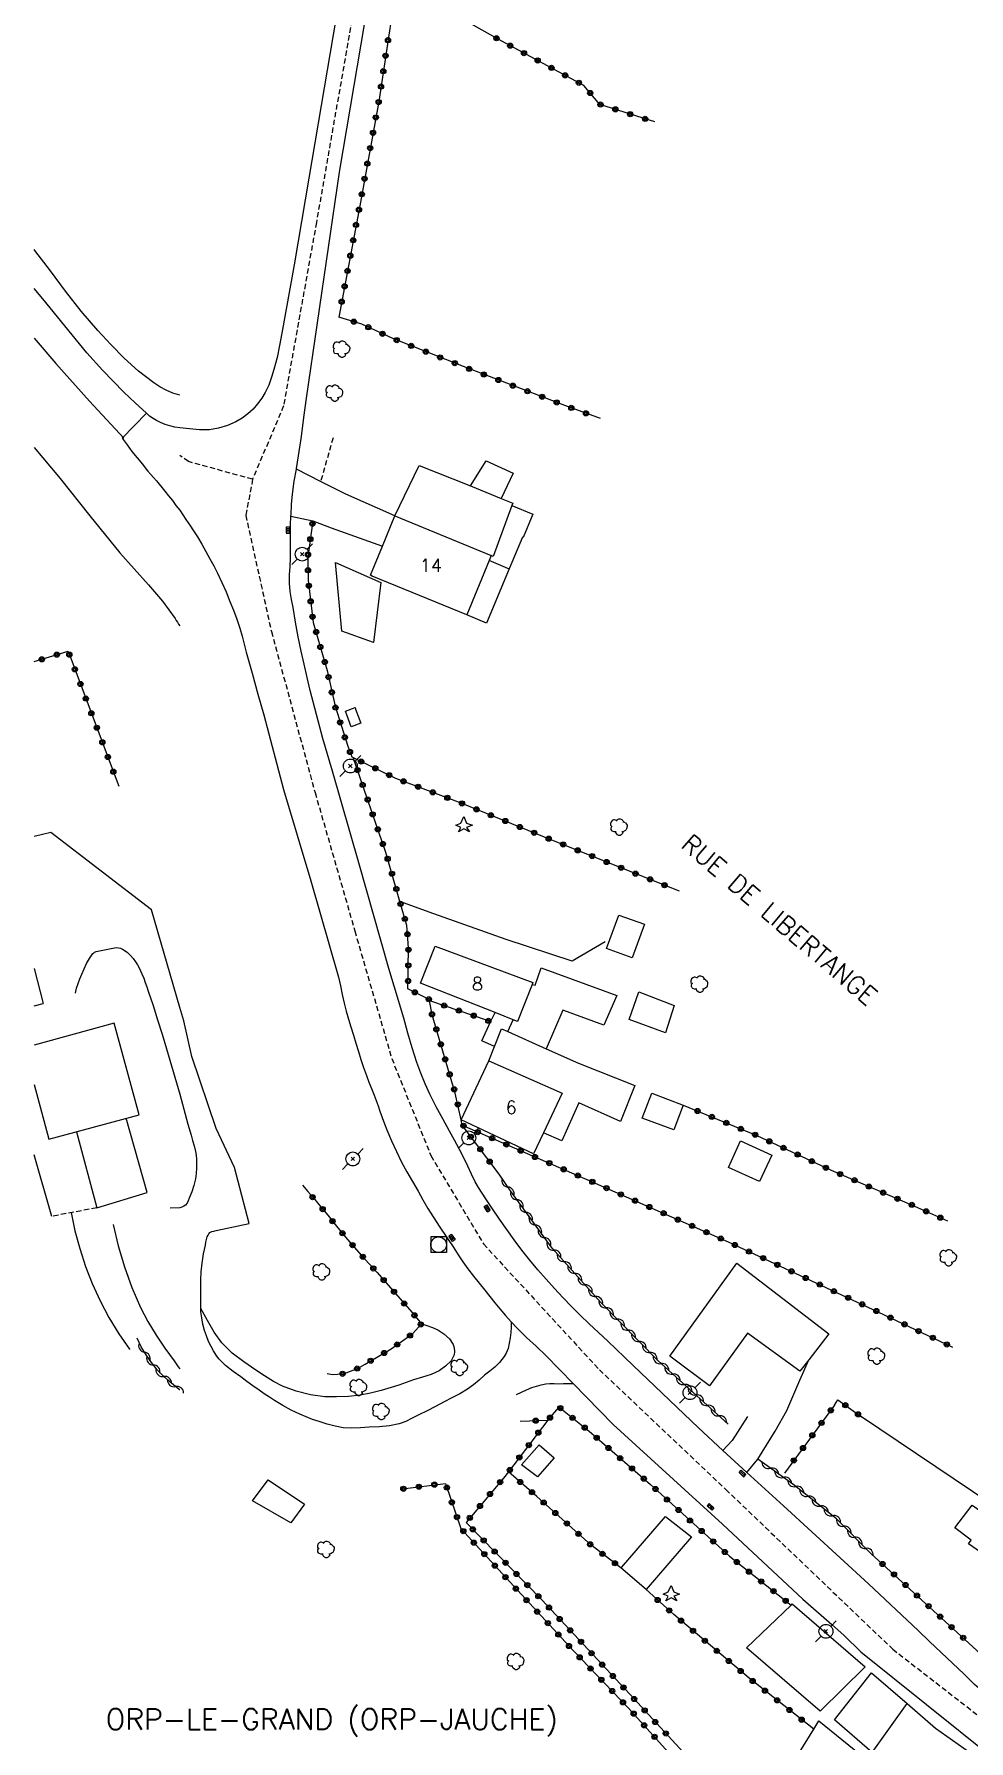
# Model space of a CAD drawing. Header units: millimetres. Extents: x 194000 to 195000, y 155999 to 157001.
# Drawn here: x 194000 to 194089.9, y 156244.3 to 156408.3 of the extents above; entities that cross this region are included whole.
import ezdxf
from ezdxf.enums import TextEntityAlignment as Align

# ---------------------------------------------------------------- set-up
doc = ezdxf.new("R2010")
doc.units = ezdxf.units.MM
doc.linetypes.add('DASHED', pattern=[0.75, 0.5, -0.25])
doc.layers.get('0').update_dxf_attribs({"linetype": 'CONTINUOUS'})
for name, color, linetype in [('W0001', 6, 'DASHED'), ('W0008', 7, 'CONTINUOUS'), ('W0014', 7, 'CONTINUOUS'), ('W0017', 7, 'CONTINUOUS'), ('W0071', 7, 'CONTINUOUS'), ('W0101', 7, 'CONTINUOUS'), ('W0104', 1, 'CONTINUOUS'), ('W0112', 1, 'DASHED'), ('W0211', 2, 'CONTINUOUS'), ('W0300', 7, 'CONTINUOUS'), ('W0303', 7, 'CONTINUOUS'), ('W0310', 3, 'CONTINUOUS'), ('W0322', 7, 'CONTINUOUS'), ('W0323', 7, 'CONTINUOUS'), ('W0333', 7, 'CONTINUOUS'), ('W0401', 7, 'CONTINUOUS'), ('W0420', 7, 'CONTINUOUS'), ('W0473', 7, 'CONTINUOUS'), ('W0980', 7, 'CONTINUOUS'), ('W0989', 7, 'CONTINUOUS'), ('W0991', 7, 'CONTINUOUS')]:
    doc.layers.add(name, color=color, linetype=linetype)
doc.styles.get("Standard").update_dxf_attribs({"font": 'romans.shx', "width": 0.85})

# ---------------------------------------------------------------- blocks, each defined once
blk = doc.blocks.new('T300')
for p, q in [((-0.8, 0.51), (-0.86, 0.34)), ((-0.86, 0.34), (-0.86, 0.17)), ((-0.86, 0.17), (-0.74, 0.06)), ((-0.69, 0.63), (-0.8, 0.51)), ((-0.8, -0.06), (-0.74, 0.06)), ((-0.74, 0.06), (-0.69, 0.11)), ((-0.57, 0.69), (-0.69, 0.63)), ((-0.46, 0.69), (-0.57, 0.69)), ((-0.29, 0.63), (-0.46, 0.69)), ((-0.29, 0.63), (-0.17, 0.74)), ((-0.23, 0.57), (-0.29, 0.63)), ((-0.17, 0.74), (-0.06, 0.8)), ((-0.06, 0.8), (0.06, 0.8)), ((0.06, 0.8), (0.23, 0.74)), ((0.23, 0.74), (0.34, 0.63)), ((0.34, 0.63), (0.4, 0.51)), ((0.46, 0.46), (0.34, 0.46)), ((0.4, 0.51), (0.4, 0.46)), ((0.57, 0.4), (0.46, 0.46)), ((0.57, 0.4), (0.69, 0.29)), ((0.69, 0.29), (0.74, 0.17)), ((0.74, 0.06), (0.69, -0.17)), ((0.74, 0.17), (0.74, 0.06)), ((-0.8, -0.17), (-0.8, -0.06)), ((-0.8, -0.23), (-0.8, -0.17)), ((-0.74, -0.34), (-0.8, -0.23)), ((-0.69, -0.4), (-0.74, -0.34)), ((-0.51, -0.46), (-0.69, -0.4)), ((-0.4, -0.46), (-0.51, -0.46)), ((-0.4, -0.46), (-0.34, -0.46)), ((-0.34, -0.46), (-0.34, -0.4)), ((-0.34, -0.51), (-0.34, -0.46)), ((-0.29, -0.63), (-0.34, -0.51)), ((-0.17, -0.74), (-0.29, -0.63)), ((-0.06, -0.8), (-0.17, -0.74)), ((0.06, -0.8), (-0.06, -0.8)), ((0.17, -0.74), (0.06, -0.8)), ((0.23, -0.69), (0.17, -0.74)), ((0.29, -0.46), (0.23, -0.46)), ((0.29, -0.63), (0.23, -0.69)), ((0.46, -0.4), (0.29, -0.46)), ((0.34, -0.51), (0.29, -0.63)), ((0.34, -0.51), (0.34, -0.46)), ((0.57, -0.34), (0.46, -0.4)), ((0.63, -0.29), (0.57, -0.34)), ((0.69, -0.17), (0.63, -0.29))]:
    blk.add_line(p, q)
blk = doc.blocks.new('T303')
for p, q in [((-0.77, 0), (-0.28, 0.21)), ((-0.28, -0.21), (-0.77, 0)), ((-0.28, 0.21), (0, 0.83)), ((0, 0.83), (0.28, 0.21)), ((0.28, 0.21), (0.83, 0)), ((0.83, 0), (0.28, -0.21)), ((-0.49, -0.63), (-0.28, -0.21)), ((0, -0.35), (-0.49, -0.63)), ((0.56, -0.63), (0, -0.35)), ((0.28, -0.21), (0.56, -0.63))]:
    blk.add_line(p, q)
blk = doc.blocks.new('T473')
for p, q in [((-0.166667, 0.166667), (0.166667, -0.166667)), ((-0.166667, -0.166667), (0.166667, 0.166667)), ((0.500001, 0.500001), (1.000002, 1.000002)), ((-1.000002, -1.000002), (-0.500001, -0.500001))]:
    blk.add_line(p, q)
blk.add_ellipse((0, 0), major_axis=(0.471405, 0.471405), ratio=1, start_param=5.4977871438, end_param=11.780972451)
blk = doc.blocks.new('T420')
for p, q in [((0.75, 0.75), (-0.75, 0.75)), ((-0.75, 0.75), (-0.75, -0.75)), ((0.75, 0.75), (0.75, -0.75)), ((0.75, -0.75), (-0.75, -0.75))]:
    blk.add_line(p, q)
blk.add_ellipse((0, 0), major_axis=(-0.53, 0.53), ratio=1, start_param=3.926991, end_param=10.210176)
blk = doc.blocks.new('T401')
for p, q in [((-0.3, 0.3), (0, 0.3)), ((-0.3, -0.25), (-0.3, 0.3)), ((-0.3, 0.15), (0, 0.15)), ((-0.3, 0), (0, 0)), ((0, 0.3), (0, -0.25)), ((-0.3, -0.15), (0, -0.15)), ((-0.3, -0.25), (-0.3, -0.3)), ((-0.3, -0.3), (0, -0.3)), ((0, -0.3), (0, -0.25))]:
    blk.add_line(p, q)
blk = doc.blocks.new('t323o')
at = {"color": 0, "linetype": 'Continuous'}
for radius in [0.25, 0.15]:
    blk.add_circle((0, 0), radius, dxfattribs=at)
blk = doc.blocks.new('t310o')
at = {"color": 0, "linetype": 'Continuous'}
for centre, start, end in [((-0.5, 0.38), 216.8699, 323.1304), ((0.5, -0.37), 36.8699, 143.1303)]:
    blk.add_arc(centre, 0.625, start, end, dxfattribs=at)
blk = doc.blocks.new('t322o')
at = {"color": 0, "linetype": 'Continuous'}
for radius in [0.25, 0.15]:
    blk.add_circle((0, 0), radius, dxfattribs=at)

msp = doc.modelspace()

# ---------------------------------------------------------------- linework, layer by layer
at = {"layer": 'W0001'}
for points in [[(194076.38, 156671), (194072.84, 156660.42), (194068.6, 156642.07), (194065.77, 156621.43), (194064.21, 156602.95), (194062.27, 156586.6), (194060.4, 156575.27), (194058.37, 156563.58), (194052.74, 156532.18), (194049.79, 156518.42), (194046.64, 156502.79), (194043.96, 156487.92), (194040.98, 156470.9), (194038.62, 156453.93), (194034.51, 156433.46), (194031.44, 156414.83), (194027.14, 156390.2), (194023.97, 156372.57), (194021.01, 156365.52)], [(194021.01, 156365.52), (194014.85, 156367.22), (194014, 156367.82)], [(194021.01, 156365.52), (194020.35, 156362.06), (194022.81, 156350.9), (194027.01, 156335.43), (194030.83, 156322.14), (194034.38, 156309.88), (194038.14, 156300.55), (194043.2, 156292.06), (194054.34, 156279.97), (194066.5, 156268.47), (194082.54, 156253.13), (194096.92, 156241.99), (194103.39, 156237.75)]]:
    msp.add_lwpolyline(points, dxfattribs=at)
at = {"layer": 'W0008'}
for points in [[(194042.35, 156487.65), (194041.29, 156481.55), (194039.47, 156470.37), (194037.2, 156454.83), (194037.01, 156453.47), (194036.75, 156452.19), (194033.3, 156434.98), (194029.94, 156415.23), (194026.41, 156394.45), (194025, 156386.14)], [(194026.18, 156373.32), (194029.35, 156395.03), (194032.5, 156413.59), (194035.94, 156434.24), (194040.27, 156455.54), (194043.05, 156474.31), (194045.55, 156487.43)], [(194025, 156386.14), (194023.8, 156379.55), (194023.58, 156378.39), (194023.36, 156377.23), (194023.06, 156376.08), (194022.83, 156375.33), (194022.56, 156374.58), (194022.22, 156373.87), (194021.88, 156373.31), (194021.49, 156372.77), (194021.06, 156372.27), (194020.55, 156371.81), (194019.99, 156371.4), (194019.39, 156371.05), (194018.58, 156370.7), (194017.72, 156370.44), (194016.85, 156370.29), (194015.91, 156370.27), (194014.95, 156370.36), (194014, 156370.46)], [(194026.54, 156345.23), (194026.24, 156346.49), (194025.95, 156347.75), (194025.66, 156349.02), (194025.39, 156350.4), (194025.13, 156351.8), (194024.89, 156353.19), (194024.75, 156353.97), (194024.62, 156354.75), (194024.54, 156355.53), (194024.55, 156356.34), (194024.61, 156357.15), (194024.65, 156357.96), (194024.66, 156359.02), (194024.65, 156360.08), (194024.66, 156361.14), (194024.69, 156361.98), (194024.7, 156362.13), (194024.75, 156363.11), (194024.83, 156364.09), (194025, 156365.33), (194025.21, 156366.51), (194025.22, 156366.56), (194025.43, 156367.79), (194025.69, 156369.63), (194025.93, 156371.47), (194026.18, 156373.32)], [(194010.79, 156371.86), (194008.45, 156369.47)], [(194014, 156370.46), (194013.52, 156370.54), (194013.05, 156370.66), (194012.59, 156370.8), (194012.14, 156370.98), (194011.77, 156371.16), (194011.43, 156371.36), (194011.1, 156371.6), (194010.79, 156371.86)], [(194008.45, 156369.47), (194008.93, 156368.83), (194009.41, 156368.2), (194009.91, 156367.58), (194010.41, 156366.96), (194010.67, 156366.63), (194010.94, 156366.31), (194011.22, 156365.99), (194011.49, 156365.68), (194011.76, 156365.36), (194012.03, 156365.04), (194012.3, 156364.71), (194012.56, 156364.39), (194012.92, 156363.93), (194013.29, 156363.47), (194013.64, 156363.01), (194014, 156362.55)], [(194014, 156362.55), (194014.6, 156361.67), (194014.82, 156361.34), (194015.05, 156361.01), (194015.27, 156360.68), (194015.7, 156359.99), (194016.11, 156359.29), (194016.52, 156358.58), (194016.9, 156357.89), (194017.28, 156357.2), (194017.64, 156356.5), (194018.06, 156355.61), (194018.45, 156354.7), (194018.83, 156353.78), (194019.17, 156352.94), (194019.49, 156352.09), (194019.78, 156351.23), (194020, 156350.46), (194020.19, 156349.68), (194020.39, 156348.91), (194020.95, 156346.89), (194021.52, 156344.89), (194022.09, 156342.88), (194023.99, 156335.72), (194026.61, 156326.95), (194029.27, 156317.7), (194029.44, 156316.86), (194029.61, 156316.02), (194029.8, 156315.19), (194030, 156314.43), (194030.23, 156313.67), (194030.45, 156312.91), (194030.69, 156312.12), (194030.93, 156311.34), (194031.18, 156310.56), (194031.42, 156309.79), (194031.67, 156309.02), (194031.94, 156308.26), (194032.18, 156307.62), (194032.43, 156306.99), (194032.68, 156306.36), (194032.87, 156305.84), (194033.06, 156305.33), (194033.24, 156304.81), (194033.47, 156304.21), (194033.69, 156303.61), (194033.92, 156303.02), (194034.36, 156301.98), (194034.83, 156300.95), (194035.33, 156299.93), (194035.83, 156298.99), (194036.37, 156298.06), (194036.91, 156297.13), (194037.38, 156296.3), (194037.86, 156295.48), (194038.35, 156294.66), (194039, 156293.67), (194039.67, 156292.69), (194040.34, 156291.7), (194040.78, 156291.02), (194041.23, 156290.33), (194041.69, 156289.66), (194042.23, 156288.97), (194042.79, 156288.3), (194043.34, 156287.63), (194043.81, 156287.02), (194044.28, 156286.42), (194044.76, 156285.82), (194045.31, 156285.19), (194045.87, 156284.58), (194046.45, 156283.98), (194047.35, 156283.09), (194048.28, 156282.23), (194049.21, 156281.36)], [(194028.67, 156337.49), (194027.77, 156340.63), (194026.54, 156345.23)], [(194057.58, 156280.39), (194056.77, 156281.17), (194055.95, 156281.95), (194055.14, 156282.72), (194054.25, 156283.55), (194053.36, 156284.38), (194052.48, 156285.22), (194051.65, 156286.06), (194050.83, 156286.91), (194050.02, 156287.78), (194049.22, 156288.67), (194048.42, 156289.58), (194047.66, 156290.5), (194046.89, 156291.47), (194046.15, 156292.46), (194045.43, 156293.46), (194044.75, 156294.43), (194044.08, 156295.42), (194043.43, 156296.41), (194043.08, 156296.94), (194042.73, 156297.47), (194042.41, 156298.02), (194042.04, 156298.76), (194041.7, 156299.52), (194041.35, 156300.27), (194040.89, 156301.15), (194040.63, 156301.63)], [(194049.21, 156281.36), (194051.83, 156278.67), (194055.66, 156274.73), (194066.17, 156265.13), (194073.91, 156257.93), (194076.69, 156255.5)], [(194068.52, 156270.09), (194066.22, 156272.22), (194063.88, 156274.39), (194057.58, 156280.39)], [(194079.49, 156252.89), (194098.43, 156237.69)]]:
    msp.add_lwpolyline(points, dxfattribs=at)
at = {"layer": 'W0014'}
for points in [[(194040.63, 156301.63), (194040.42, 156302.03), (194039.94, 156302.9), (194039.3, 156304.08), (194038.65, 156305.25), (194038.05, 156306.45), (194037.6, 156307.45), (194037.18, 156308.46), (194036.79, 156309.48), (194036.33, 156310.89), (194035.94, 156312.32), (194035.54, 156313.76), (194034.11, 156318.51), (194031.21, 156328.68), (194028.67, 156337.49)], [(194096.91, 156245.47), (194095.36, 156246.27), (194094.78, 156246.64), (194094.19, 156247), (194093.61, 156247.37), (194092.9, 156247.82), (194092.21, 156248.29), (194091.53, 156248.78), (194090.42, 156249.73), (194089.37, 156250.75), (194088.32, 156251.77), (194087.2, 156252.82), (194086.09, 156253.87), (194084.98, 156254.92), (194080.23, 156259.41), (194072.05, 156266.9), (194068.52, 156270.09)], [(194076.69, 156255.5), (194077.88, 156254.46), (194079.49, 156252.89)]]:
    msp.add_lwpolyline(points, dxfattribs=at)
at = {"layer": 'W0017'}
for points in [[(194034.69, 156362), (194029.98, 156364.08), (194027.61, 156365.29), (194025.21, 156366.51)], [(194024.69, 156361.98), (194026.8, 156361.53), (194028.55, 156360.87), (194033.5, 156359.1)], [(194014, 156314.78), (194011.3, 156324.17), (194001.6, 156331.58), (194000, 156331.22)], [(194054.89, 156321.09), (194051.74, 156319.23), (194045.39, 156321.31), (194038.42, 156323.78), (194035.17, 156324.95)], [(194005.97, 156320.17), (194007.89, 156320.55)], [(194007.89, 156320.55), (194008.1, 156320.52), (194008.29, 156320.47), (194008.49, 156320.39), (194008.67, 156320.29), (194008.98, 156320.06), (194009.26, 156319.78), (194009.51, 156319.47), (194009.74, 156319.16), (194009.93, 156318.89), (194010.09, 156318.6), (194010.23, 156318.3), (194010.37, 156318.01), (194010.54, 156317.6), (194010.69, 156317.19), (194010.83, 156316.77), (194010.97, 156316.35), (194011.43, 156314.98), (194011.87, 156313.59), (194012.3, 156312.21), (194012.72, 156310.81), (194013.04, 156309.72), (194013.37, 156308.63), (194013.69, 156307.54), (194014, 156306.44)], [(194003.97, 156316.15), (194004.09, 156316.62), (194004.24, 156317.08), (194004.4, 156317.54), (194004.59, 156317.99), (194004.81, 156318.5), (194005.04, 156319.01), (194005.32, 156319.5), (194005.66, 156319.95), (194005.73, 156320.02), (194005.8, 156320.08), (194005.89, 156320.13), (194005.97, 156320.17)], [(194000, 156318.51), (194000.86, 156315.16)], [(194017.51, 156293.35), (194020.66, 156294.02), (194019.26, 156299.42), (194017.51, 156303.14), (194015.17, 156310.06), (194014.38, 156313.51), (194014, 156314.78)], [(194014, 156306.44), (194014.79, 156303.58), (194015.09, 156302.52), (194015.24, 156302), (194015.4, 156301.48), (194015.52, 156300.95), (194015.57, 156300.59), (194015.6, 156300.22), (194015.61, 156299.85), (194015.61, 156299.34), (194015.58, 156298.82), (194015.52, 156298.32), (194015.37, 156297.68), (194015.17, 156297.07), (194014.92, 156296.47), (194014.82, 156296.22), (194014.71, 156295.98), (194014.56, 156295.79), (194014.39, 156295.68), (194014.2, 156295.6), (194014, 156295.52)], [(194014, 156295.52), (194013.09, 156295.49)], [(194007.61, 156293.93), (194008.08, 156291.88), (194008.68, 156289.86), (194009.4, 156287.88), (194010.24, 156285.95), (194010.94, 156284.61), (194011.74, 156283.31), (194012.58, 156282.06), (194013.45, 156280.82), (194013.59, 156280.63), (194013.72, 156280.44), (194013.86, 156280.25), (194014, 156280.06)], [(194045.87, 156284.58), (194045.85, 156284.06), (194045.83, 156283.54), (194045.77, 156283.03), (194045.68, 156282.52), (194045.56, 156282.03), (194045.38, 156281.56), (194045.2, 156281.25), (194044.98, 156280.96), (194044.75, 156280.68), (194044.3, 156280.24), (194043.81, 156279.84), (194043.31, 156279.44), (194042.77, 156278.98), (194042.23, 156278.53), (194041.66, 156278.11), (194040.93, 156277.67), (194040.17, 156277.28), (194039.41, 156276.89), (194038.6, 156276.46), (194037.8, 156276.04), (194036.98, 156275.63), (194036.36, 156275.32), (194035.73, 156275.01), (194035.08, 156274.77), (194034.15, 156274.58), (194033.18, 156274.49), (194032.21, 156274.45), (194031.37, 156274.39), (194030.53, 156274.37), (194029.7, 156274.41), (194028.93, 156274.55), (194028.16, 156274.76), (194027.41, 156274.99), (194026.77, 156275.2), (194026.15, 156275.44), (194025.54, 156275.7), (194024.71, 156276.1), (194023.91, 156276.54), (194023.12, 156277.01), (194022.62, 156277.33), (194022.12, 156277.67), (194021.64, 156278), (194021.04, 156278.42), (194020.45, 156278.85), (194019.87, 156279.29), (194019.13, 156279.82), (194018.39, 156280.37), (194017.76, 156281.01), (194017.49, 156281.39), (194017.24, 156281.79), (194017.02, 156282.2), (194016.78, 156282.7), (194016.56, 156283.23), (194016.38, 156283.76), (194016.23, 156284.35), (194016.11, 156284.95), (194016.04, 156285.55), (194016.03, 156285.85), (194016.02, 156286.08), (194016.03, 156286.62), (194016.04, 156287.15), (194016.03, 156287.89), (194016.03, 156288.63), (194016.06, 156289.37), (194016.16, 156290.23), (194016.3, 156291.1), (194016.48, 156291.95), (194016.52, 156292.22), (194016.57, 156292.48), (194016.65, 156292.74), (194016.72, 156292.89), (194016.79, 156293.04), (194016.89, 156293.16), (194017.07, 156293.26), (194017.29, 156293.3), (194017.51, 156293.35)], [(194068.52, 156270.09), (194069.56, 156271.38), (194071.23, 156274.09), (194072.36, 156276.07), (194073.6, 156278.98), (194074.47, 156280.94)], [(194046.37, 156277.59), (194046.86, 156277.83), (194047.35, 156278.06), (194047.86, 156278.26), (194048.29, 156278.41), (194048.74, 156278.53), (194049.18, 156278.62), (194049.59, 156278.64), (194050, 156278.64), (194050.4, 156278.63), (194050.88, 156278.64), (194051.35, 156278.66), (194051.83, 156278.67)], [(194068.59, 156275.5), (194067.12, 156273.18), (194066.22, 156272.22)]]:
    msp.add_lwpolyline(points, dxfattribs=at)
at = {"layer": 'W0071'}
for points in [[(194010.79, 156371.86), (194009.7, 156372.86), (194008.63, 156373.89), (194007.59, 156374.94), (194006.57, 156376.01), (194005.08, 156377.68), (194003.65, 156379.4), (194002.24, 156381.13), (194000.83, 156382.85), (194000, 156383.85)], [(194000, 156379.07), (194002.08, 156376.64), (194005.31, 156373.02), (194008.61, 156369.47)]]:
    msp.add_lwpolyline(points, dxfattribs=at)
at = {"layer": 'W0101'}
for points in [[(194034.69, 156362), (194043.94, 156358.19), (194043.74, 156357.73), (194041.59, 156352.49), (194032.51, 156356.23), (194032.35, 156356.3), (194033.5, 156359.1), (194034.69, 156362)], [(194037.14, 156317.13), (194038.55, 156320.68), (194047.95, 156317.19), (194047.88, 156317), (194046.48, 156313.44), (194046.48, 156313.43), (194046.06, 156313.6), (194044.31, 156314.29)], [(194041.05, 156304), (194043.7, 156309.64), (194050.75, 156306.55), (194048.96, 156302.74), (194048.01, 156300.72), (194041.05, 156304)], [(194068.74, 156235.42), (194074.95, 156245.44), (194075.45, 156246.24), (194082.24, 156240.73), (194080.16, 156237.49), (194080.16, 156237.48), (194075.92, 156230.97)]]:
    msp.add_lwpolyline(points, close=True, dxfattribs=at)
for points in [[(194000, 156307.37), (194001.43, 156302.12), (194010.09, 156304.48), (194007.69, 156313.27), (194000, 156311.16)], [(194087.14, 156237.86), (194084.03, 156240.07), (194083.55, 156240.41), (194083.87, 156240.86), (194080.58, 156243.21), (194083.94, 156247.91)], [(194083.94, 156247.91), (194086.64, 156245.53), (194090.47, 156242.84)]]:
    msp.add_lwpolyline(points, dxfattribs=at)
at = {"layer": 'W0104'}
for points in [[(194034.69, 156362), (194037.02, 156366.86), (194041.95, 156364.88), (194044.9, 156363.68), (194046.01, 156363.24), (194045.93, 156363.02), (194044.12, 156358.11), (194043.94, 156358.19)], [(194041.95, 156364.88), (194043.47, 156367.31), (194046.05, 156366.1), (194044.9, 156363.68)], [(194045.93, 156363.02), (194047.95, 156362.16), (194047.01, 156359.94), (194046.96, 156359.96), (194045.67, 156356.91), (194045.55, 156356.96), (194043.74, 156357.73)], [(194045.67, 156356.91), (194043.5, 156351.7), (194041.59, 156352.49)], [(194047.88, 156317), (194048.17, 156316.93), (194048.16, 156316.93), (194048.76, 156318.59), (194056.03, 156315.94), (194054.78, 156313.07), (194050.91, 156314.48), (194050.84, 156314.51), (194049.23, 156310.81)], [(194044.26, 156311.03), (194043.05, 156311.58), (194043.89, 156313.39), (194044.31, 156314.29)], [(194043.7, 156309.64), (194044.26, 156311.03), (194044.93, 156312.73), (194045.54, 156312.46), (194049.23, 156310.81), (194052.34, 156309.43), (194052.35, 156309.42), (194057.75, 156307.28), (194056.38, 156303.83), (194052.36, 156305.62), (194050.72, 156301.96), (194048.96, 156302.74)], [(194045.54, 156312.46), (194046.06, 156313.6)], [(194004.08, 156302.84), (194006.02, 156295.54), (194010.88, 156297), (194008.84, 156304.14)], [(194061.1, 156281.28), (194067.57, 156290.22)], [(194067.57, 156290.22), (194076.39, 156283.44), (194074.47, 156280.94), (194073.62, 156279.84), (194068.59, 156283.48), (194064.92, 156278.42)], [(194064.92, 156278.42), (194061.1, 156281.28)], [(194095.13, 156257.43), (194092.89, 156258.69), (194094.75, 156261.14), (194093.53, 156261.99), (194092.88, 156261.13), (194089.83, 156263.25), (194090.08, 156263.61), (194088.52, 156264.79), (194090.17, 156266.97), (194094.56, 156263.92)], [(194080.58, 156243.21), (194076.95, 156246.33), (194080.49, 156250.87), (194083.94, 156247.91)]]:
    msp.add_lwpolyline(points, dxfattribs=at)
for points in [[(194029.57, 156350.93), (194028.96, 156357.52), (194033.33, 156355.61), (194032.64, 156349.83)], [(194030.91, 156343.45), (194031.42, 156342.09), (194030.48, 156341.74), (194029.92, 156343.24), (194030.85, 156343.6), (194030.91, 156343.45)], [(194057.5, 156319.54), (194055.04, 156320.43), (194056.21, 156323.66), (194058.67, 156322.77), (194057.5, 156319.54)], [(194058.15, 156316.29), (194061.52, 156314.97), (194060.71, 156312.35), (194057.19, 156313.63)], [(194061.49, 156303.02), (194058.47, 156304.16), (194059.37, 156306.54), (194062.39, 156305.41)], [(194066.74, 156299.42), (194067.91, 156301.96), (194070.91, 156300.59), (194069.74, 156298.05)], [(194048.4, 156269.7), (194046.86, 156270.85), (194048.55, 156272.77), (194049.99, 156271.5)], [(194024.67, 156265.28), (194020.98, 156267.39), (194022.5, 156269.41), (194025.99, 156267.05)], [(194063.21, 156263.92), (194058.83, 156258.86), (194056.42, 156260.95), (194056.46, 156260.99), (194060.7, 156265.89), (194060.71, 156265.89), (194063.21, 156263.92)], [(194079.89, 156251.44), (194075.56, 156247.18), (194068.49, 156253.27), (194072.77, 156257.37), (194072.87, 156257.48), (194072.87, 156257.49)]]:
    msp.add_lwpolyline(points, close=True, dxfattribs=at)
at = {"layer": 'W0112'}
for points in [[(194027.61, 156365.45), (194028.83, 156369.75)], [(194006.02, 156295.54), (194001.7, 156294.71)]]:
    msp.add_lwpolyline(points, dxfattribs=at)
at = {"layer": 'W0211'}
for points in [[(194014, 156373.61), (194013.33, 156373.8), (194012.69, 156374.08), (194012.08, 156374.42), (194011.51, 156374.79), (194010.02, 156375.9), (194008.65, 156377.15), (194007.37, 156378.47), (194006.12, 156379.82), (194004.52, 156381.67), (194003.02, 156383.6), (194001.56, 156385.56), (194000.08, 156387.5), (194000, 156387.6)], [(194000, 156368.58), (194002.49, 156365.59), (194005.35, 156362.01), (194008.25, 156358.47), (194009.61, 156356.92), (194011, 156355.39), (194012.35, 156353.82), (194013.56, 156352.14), (194013.67, 156351.96), (194013.78, 156351.79), (194013.89, 156351.61), (194014, 156351.44)], [(194003.57, 156295.07), (194003.93, 156293.33), (194004.39, 156291.61), (194004.94, 156289.91), (194005.59, 156288.26), (194006.35, 156286.61), (194007.19, 156285), (194008.13, 156283.44), (194009.16, 156281.95), (194009.17, 156281.93)], [(194037.24, 156284.4), (194037.77, 156284.22), (194038.3, 156284.05), (194038.8, 156283.81), (194039.4, 156283.43), (194039.94, 156282.96), (194040.29, 156282.4), (194040.37, 156282.08), (194040.41, 156281.74), (194040.39, 156281.42), (194040.1, 156280.82), (194039.54, 156280.31), (194038.93, 156279.88), (194038.17, 156279.51), (194037.33, 156279.26), (194036.48, 156279.01), (194035.77, 156278.76), (194035.06, 156278.51), (194034.34, 156278.28), (194033.35, 156277.99), (194032.34, 156277.74), (194031.33, 156277.55), (194030.21, 156277.42), (194029.08, 156277.36), (194027.96, 156277.39), (194026.58, 156277.58), (194025.2, 156277.92), (194023.89, 156278.4), (194023, 156278.85), (194022.15, 156279.38), (194021.31, 156279.93), (194020.15, 156280.73), (194019.04, 156281.58), (194018.04, 156282.55), (194017.3, 156283.58), (194016.66, 156284.72), (194016.03, 156285.85)]]:
    msp.add_lwpolyline(points, dxfattribs=at)
at = {"layer": 'W0300'}
msp.add_lwpolyline([(194091.97, 156267.08), (194079.54, 156275.46)], dxfattribs=at)
at = {"layer": 'W0310'}
for points in [[(194066.72, 156274.76), (194059.99, 156280.82), (194054.49, 156286.45), (194049.79, 156291.67), (194045.79, 156297.17), (194044.71, 156298.77)], [(194014, 156278.04), (194013.99, 156278.05), (194013.97, 156278.06), (194013.96, 156278.07), (194013.95, 156278.08), (194013.4, 156278.52), (194012.85, 156278.97), (194012.33, 156279.44), (194011.84, 156279.96), (194011.28, 156280.67), (194010.76, 156281.41), (194010.3, 156282.19), (194009.9, 156283)], [(194080.45, 156262.33), (194077.13, 156265.65), (194072.95, 156268.97), (194069.56, 156271.38)]]:
    msp.add_lwpolyline(points, dxfattribs=at)
at = {"layer": 'W0322'}
for points in [[(194041.24, 156447.44), (194035.53, 156417.77), (194033.13, 156401.81), (194031.3, 156391.79), (194029.3, 156381.11)], [(194025.8, 156297.71), (194026.33, 156297.09), (194026.85, 156296.48), (194027.37, 156295.86), (194028.23, 156294.82), (194029.08, 156293.77), (194029.94, 156292.72), (194031.44, 156291), (194032.97, 156289.31), (194034.49, 156287.6), (194035.41, 156286.54), (194036.33, 156285.47), (194037.24, 156284.4)], [(194046.72, 156275.05), (194049.38, 156275.12), (194050.47, 156276.39), (194053.37, 156274.06), (194059.25, 156268.96), (194066.84, 156262.07), (194072.77, 156257.37)]]:
    msp.add_lwpolyline(points, dxfattribs=at)
at = {"layer": 'W0323'}
for points in [[(194059.68, 156399.85), (194054.38, 156401.54), (194052.85, 156403.36), (194044.6, 156407.82), (194042.05, 156409.26), (194038.18, 156410.49), (194041.48, 156421.17)], [(194054.44, 156371.35), (194051.02, 156372.61), (194041.27, 156376.35), (194034.48, 156379.04), (194031.52, 156380.42), (194029.3, 156381.11)], [(194026.8, 156361.53), (194026.3, 156358.03), (194026.35, 156355.83), (194026.84, 156351.78), (194028.18, 156347.14), (194028.93, 156343.72), (194030.15, 156339.88), (194030.54, 156338.86), (194030.67, 156338.8), (194034.75, 156336.8), (194041.02, 156334.43), (194049.91, 156330.82), (194062, 156325.97)], [(194000, 156348.01), (194003.26, 156349.01), (194008.14, 156336.03)], [(194041.05, 156304), (194040.48, 156306.55), (194038.26, 156314.08), (194038, 156315.45), (194037.99, 156315.52), (194037.98, 156315.56), (194035.94, 156316.57), (194036, 156320.52), (194035.82, 156322.67), (194035.17, 156324.95), (194033.81, 156329.67), (194030.67, 156338.8)], [(194038, 156315.45), (194043.55, 156313.55), (194043.89, 156313.39)], [(194062.39, 156305.41), (194069.48, 156302.48), (194076.61, 156299.15), (194084.65, 156295.69), (194087.82, 156294.27)], [(194041.16, 156303.46), (194041.05, 156304)], [(194044.71, 156298.77), (194041.16, 156303.46), (194053.65, 156298.04), (194066.73, 156292.27), (194081.11, 156285.55), (194088.29, 156282.15)], [(194028.16, 156279.62), (194028.67, 156279.52), (194029.16, 156279.54), (194029.84, 156279.61), (194030.41, 156279.83), (194031.09, 156280.1), (194031.82, 156280.52), (194034.32, 156281.98), (194036.41, 156283.45), (194037.24, 156284.4)], [(194076.95, 156276.56), (194072.13, 156270.05)], [(194076.95, 156276.56), (194077.27, 156277.08), (194079.54, 156275.46)], [(194049.38, 156275.12), (194045.6, 156270.17), (194045.13, 156269.56), (194041.52, 156265.31), (194048.81, 156257.86), (194057.26, 156248.81), (194063.17, 156242.39), (194068.74, 156235.42)], [(194056.42, 156260.95), (194053.51, 156263.14), (194048.34, 156267.81), (194045.6, 156270.17)], [(194035.4, 156268.52), (194039.54, 156269.06), (194041.02, 156264.73), (194046.46, 156258.79), (194051.85, 156252.97), (194057.15, 156247.47), (194061, 156243.22), (194061.41, 156242.77), (194054.4, 156236.54)], [(194091.38, 156252.34), (194080.45, 156262.33)], [(194074.95, 156245.44), (194068.74, 156250.35), (194061.5, 156256.45), (194058.83, 156258.86)]]:
    msp.add_lwpolyline(points, dxfattribs=at)
at = {"layer": 'W0333'}
for points in [[(194000, 156314.93), (194000.86, 156315.16)], [(194001.7, 156294.71), (194000, 156300.62)]]:
    msp.add_lwpolyline(points, dxfattribs=at)

# ---------------------------------------------------------------- block references
at = {"layer": 'W0300'}
for p in [(194029.6, 156378.02), (194028.91, 156373.8), (194064.01, 156317.01), (194087.92, 156290.74), (194081.02, 156281.28)]:
    msp.add_blockref('T300', p, dxfattribs=at)
at = {"layer": 'W0300', "rotation": 359.9999899820874}
for p in [(194056.27, 156332.11), (194027.66, 156289.37), (194040.91, 156280.18), (194031.22, 156278.28), (194033.38, 156275.96), (194028.09, 156262.72), (194046.34, 156251.95)]:
    msp.add_blockref('T300', p, dxfattribs=at)
at = {"layer": 'W0303'}
msp.add_blockref('T303', (194041.3, 156332.29), dxfattribs=at)
at = {"layer": 'W0303', "rotation": 359.9999899820874}
msp.add_blockref('T303', (194061.23, 156258.42), dxfattribs=at)
at = {"layer": 'W0310'}
for p, rotation in [((194045.55, 156297.53), 124.1184392037328), ((194046.42, 156296.31), 126.0205592437192), ((194047.3, 156295.1), 126.0205592437192), ((194048.19, 156293.88), 126.0205592437192), ((194049.07, 156292.67), 126.0205592437192), ((194049.97, 156291.47), 131.9890306591141), ((194050.97, 156290.36), 131.9890306591141), ((194051.98, 156289.24), 131.9890306591141), ((194052.98, 156288.13), 131.9890306591141), ((194053.99, 156287.01), 131.9890306591141), ((194055.01, 156285.92), 134.3004274746425), ((194056.06, 156284.85), 134.3004274746425), ((194057.11, 156283.77), 134.3004274746425), ((194058.15, 156282.7), 134.3004274746425), ((194010.61, 156281.68), 120.6172018173962), ((194011.46, 156280.44), 128.481828578904), ((194059.2, 156281.63), 134.3004274746425), ((194060.27, 156280.57), 138.0184339847382), ((194012.46, 156279.33), 138.1910528112704), ((194061.38, 156279.57), 138.0184339847382), ((194013.6, 156278.36), 140.9898676723896), ((194062.5, 156278.56), 138.0184339847382), ((194063.61, 156277.56), 138.0184339847382), ((194064.73, 156276.56), 138.0184339847382), ((194065.84, 156275.55), 138.0184339847382), ((194070.78, 156270.51), 144.4799334512066), ((194072.01, 156269.64), 144.4799334512066), ((194073.22, 156268.76), 141.5529620183748), ((194074.39, 156267.82), 141.5529620183748), ((194075.57, 156266.89), 141.5529620183748), ((194076.74, 156265.96), 141.5529620183748), ((194077.84, 156264.94), 135.0690726359971), ((194078.9, 156263.88), 135.0690726359971), ((194079.96, 156262.82), 135.0690726359971)]:
    msp.add_blockref('t310o', p, dxfattribs=dict(at, rotation=rotation))
at = {"layer": 'W0322'}
for p, rotation in [((194034.02, 156407.7), 261.4413364996379), ((194033.79, 156406.21), 261.4413364996379), ((194033.57, 156404.73), 261.4413364996379), ((194033.35, 156403.25), 261.4413364996379), ((194033.12, 156401.76), 259.6251689146503), ((194032.85, 156400.29), 259.6251689146503), ((194032.31, 156397.34), 259.6251689146503), ((194032.58, 156398.81), 259.6251689146503), ((194032.04, 156395.86), 259.6251689146503), ((194031.77, 156394.39), 259.6251689146503), ((194031.5, 156392.91), 259.6251689146503), ((194031.23, 156391.43), 259.4036680834281), ((194030.95, 156389.96), 259.4036680834281), ((194030.68, 156388.49), 259.4036680834281), ((194030.4, 156387.01), 259.4036680834281), ((194030.13, 156385.54), 259.4036680834281), ((194029.57, 156382.59), 259.4036680834281), ((194029.85, 156384.06), 259.4036680834281), ((194026.77, 156296.56), 310.3239473342636), ((194027.74, 156295.41), 309.4205318964992), ((194028.68, 156294.25), 308.9972665014434), ((194029.64, 156293.09), 309.5994330290179), ((194030.61, 156291.95), 311.1151809378142), ((194031.6, 156290.83), 312.0915627005185), ((194032.61, 156289.71), 312.0915627005185), ((194033.61, 156288.59), 311.6835011270137), ((194034.6, 156287.47), 310.875371585818), ((194035.58, 156286.34), 310.6411079509628), ((194036.56, 156285.2), 310.6145585801302), ((194050.59, 156276.29), 321.17661367822), ((194048.22, 156275.09), 1.419199717023683), ((194049.6, 156275.37), 49.45810997832695), ((194051.76, 156275.35), 321.17661367822), ((194052.93, 156274.41), 321.17661367822), ((194054.08, 156273.44), 319.0411301854976), ((194055.21, 156272.46), 319.0411301854976), ((194056.34, 156271.48), 319.0411301854976), ((194057.48, 156270.49), 319.0411301854976), ((194058.61, 156269.51), 319.0411301854976), ((194059.73, 156268.52), 317.7947238323235), ((194060.84, 156267.51), 317.7947238323235), ((194061.95, 156266.5), 317.7947238323235), ((194063.06, 156265.49), 317.7947238323235), ((194064.18, 156264.49), 317.7947238323235), ((194065.29, 156263.48), 317.7947238323235), ((194066.4, 156262.47), 317.7947238323235), ((194067.55, 156261.51), 321.6077500576565), ((194068.72, 156260.58), 321.6077500576565), ((194069.9, 156259.64), 321.6077500576565), ((194071.08, 156258.71), 321.6077500576565), ((194072.25, 156257.78), 321.6077500576565)]:
    msp.add_blockref('t322o', p, dxfattribs=dict(at, rotation=rotation))
at = {"layer": 'W0323'}
for p, rotation in [((194044.45, 156407.9), 150.5900218132443), ((194045.77, 156407.18), 151.626008289126), ((194047.09, 156406.47), 151.626008289126), ((194048.41, 156405.76), 151.626008289126), ((194049.73, 156405.05), 151.626008289126), ((194051.05, 156404.33), 151.626008289126), ((194052.37, 156403.62), 151.626008289126), ((194053.46, 156402.63), 130.0863548822319), ((194054.45, 156401.52), 162.276122874302), ((194055.88, 156401.06), 162.276122874302), ((194057.31, 156400.6), 162.276122874302), ((194058.74, 156400.15), 162.276122874302), ((194030.73, 156380.67), 162.5916916154567), ((194032.13, 156380.13), 155.0319864406991), ((194033.49, 156379.5), 155.0319864406991), ((194034.86, 156378.89), 158.3557961602062), ((194036.25, 156378.34), 158.3557961602062), ((194037.65, 156377.78), 158.3557961602062), ((194039.04, 156377.23), 158.3557961602062), ((194040.44, 156376.68), 158.3557961602062), ((194041.83, 156376.13), 159.0239448202119), ((194043.23, 156375.59), 159.0239448202119), ((194044.63, 156375.06), 159.0239448202119), ((194046.03, 156374.52), 159.0239448202119), ((194047.43, 156373.98), 159.0239448202119), ((194048.84, 156373.45), 159.0239448202119), ((194050.24, 156372.91), 159.0239448202119), ((194051.64, 156372.38), 159.7292345860337), ((194053.05, 156371.86), 159.7292345860337), ((194026.76, 156361.25), 261.7415963706359), ((194026.55, 156359.77), 261.7415963706359), ((194026.33, 156358.28), 261.7415963706359), ((194026.33, 156356.79), 271.4060686206234), ((194026.41, 156355.29), 276.8723449934435), ((194026.59, 156353.8), 276.8723449934435), ((194026.77, 156352.31), 276.8723449934435), ((194027.11, 156350.85), 286.0967263120746), ((194000.74, 156348.23), 17.09119937416775), ((194002.18, 156348.67), 17.09119937416775), ((194003.39, 156348.67), 290.6063534600825), ((194027.52, 156349.41), 286.0967263120746), ((194003.92, 156347.27), 290.6063534600825), ((194027.94, 156347.97), 286.0967263120746), ((194028.31, 156346.52), 282.3655571454599), ((194004.45, 156345.86), 290.6063534600825), ((194028.63, 156345.05), 282.3655571454599), ((194004.97, 156344.46), 290.6063534600825), ((194028.97, 156343.59), 287.6612149178256), ((194005.5, 156343.05), 290.6063534600825), ((194006.03, 156341.65), 290.6063534600825), ((194029.42, 156342.16), 287.6612149178256), ((194006.56, 156340.25), 290.6063534600825), ((194029.88, 156340.73), 287.6612149178256), ((194007.09, 156338.84), 290.6063534600825), ((194030.37, 156339.32), 291.0224530020758), ((194031.45, 156338.41), 333.9205425015376), ((194007.61, 156337.44), 290.6063534600825), ((194031.09, 156337.58), 108.9870806490008), ((194032.8, 156337.75), 333.9205425015376), ((194034.14, 156337.1), 333.9205425015376), ((194031.58, 156336.16), 108.9870806490008), ((194035.52, 156336.51), 339.2908648883056), ((194036.92, 156335.98), 339.2908648883056), ((194038.33, 156335.45), 339.2908648883056), ((194039.73, 156334.92), 339.2908648883056), ((194032.07, 156334.74), 108.9870806490008), ((194032.55, 156333.32), 108.9870806490008), ((194041.13, 156334.38), 337.8950424895817), ((194042.52, 156333.82), 337.8950424895817), ((194043.91, 156333.25), 337.8950424895817), ((194033.04, 156331.9), 108.9870806490008), ((194045.3, 156332.69), 337.8950424895817), ((194046.69, 156332.12), 337.8950424895817), ((194033.53, 156330.49), 108.9870806490008), ((194048.08, 156331.56), 337.8950424895817), ((194049.47, 156331), 337.8950424895817), ((194050.86, 156330.44), 338.1528369098777), ((194033.99, 156329.06), 106.0414839896695), ((194052.26, 156329.88), 338.1528369098777), ((194053.65, 156329.32), 338.1528369098777), ((194055.04, 156328.76), 338.1528369098777), ((194034.4, 156327.62), 106.0414839896695), ((194056.43, 156328.2), 338.1528369098777), ((194057.82, 156327.64), 338.1528369098777), ((194059.22, 156327.09), 338.1528369098777), ((194034.82, 156326.17), 106.0414839896695), ((194060.61, 156326.53), 338.1528369098777), ((194035.23, 156324.73), 106.0451794629341), ((194035.64, 156323.29), 106.0451794629341), ((194035.89, 156321.82), 94.64260219876142), ((194035.99, 156320.32), 89.17325752634513), ((194035.97, 156318.82), 89.17325752634513), ((194035.95, 156317.32), 89.17325752634513), ((194036.61, 156316.24), 153.6940510535393), ((194037.95, 156315.57), 153.6940510535393), ((194038.25, 156314.12), 100.690238277505), ((194039.42, 156314.96), 341.1603699726095), ((194040.84, 156314.48), 341.1603699726095), ((194042.26, 156313.99), 341.1603699726095), ((194038.67, 156312.68), 106.4802359704466), ((194043.67, 156313.49), 334.380783782356), ((194039.1, 156311.24), 106.4802359704466), ((194039.52, 156309.8), 106.4802359704466), ((194039.95, 156308.36), 106.4802359704466), ((194040.38, 156306.92), 106.4802359704466), ((194040.73, 156305.46), 102.4741633847), ((194063.78, 156304.84), 337.5646017345352), ((194065.16, 156304.27), 337.5646017345352), ((194041.27, 156303.41), 336.5239261625895), ((194041.99, 156302.36), 127.1038362418322), ((194042.65, 156302.81), 336.5239261625895), ((194044.03, 156302.22), 336.5239261625895), ((194066.55, 156303.69), 337.5646017345352), ((194067.94, 156303.12), 337.5646017345352), ((194069.32, 156302.55), 337.5646017345352), ((194042.9, 156301.16), 127.1038362418322), ((194045.4, 156301.62), 336.5239261625895), ((194046.78, 156301.02), 336.5239261625895), ((194070.68, 156301.92), 334.925097070054), ((194072.04, 156301.29), 334.925097070054), ((194073.4, 156300.65), 334.925097070054), ((194043.8, 156299.97), 127.1038362418322), ((194048.15, 156300.42), 336.5239261625895), ((194049.53, 156299.83), 336.5239261625895), ((194050.91, 156299.23), 336.5239261625895), ((194074.76, 156300.01), 334.925097070054), ((194076.12, 156299.38), 334.925097070054), ((194052.28, 156298.63), 336.5239261625895), ((194053.66, 156298.03), 336.1929778753487), ((194055.03, 156297.43), 336.1929778753487), ((194077.49, 156298.77), 336.7154572863275), ((194078.87, 156298.18), 336.7154572863275), ((194080.25, 156297.58), 336.7154572863275), ((194056.4, 156296.82), 336.1929778753487), ((194057.77, 156296.22), 336.1929778753487), ((194059.15, 156295.61), 336.1929778753487), ((194081.62, 156296.99), 336.7154572863275), ((194083, 156296.4), 336.7154572863275), ((194084.38, 156295.81), 336.7154572863275), ((194060.52, 156295.01), 336.1929778753487), ((194061.89, 156294.4), 336.1929778753487), ((194085.75, 156295.2), 335.9620424448672), ((194087.12, 156294.59), 335.9620424448672), ((194063.26, 156293.8), 336.1929778753487), ((194064.64, 156293.19), 336.1929778753487), ((194066.01, 156292.58), 336.1929778753487), ((194067.37, 156291.96), 334.9800534917588), ((194068.73, 156291.33), 334.9800534917588), ((194070.09, 156290.7), 334.9800534917588), ((194071.45, 156290.06), 334.9800534917588), ((194072.81, 156289.43), 334.9800534917588), ((194074.17, 156288.79), 334.9800534917588), ((194075.53, 156288.16), 334.9800534917588), ((194076.89, 156287.52), 334.9800534917588), ((194078.25, 156286.89), 334.9800534917588), ((194079.61, 156286.26), 334.9800534917588), ((194037.18, 156284.33), 48.72443686983337), ((194080.97, 156285.62), 334.9800534917588), ((194082.32, 156284.98), 334.6308551473546), ((194083.68, 156284.34), 334.6308551473546), ((194034.91, 156282.4), 35.17559516718852), ((194036.14, 156283.26), 35.17559516718852), ((194085.03, 156283.69), 334.6308551473546), ((194086.39, 156283.05), 334.6308551473546), ((194087.74, 156282.41), 334.6308551473546), ((194032.36, 156280.84), 30.20094283344928), ((194033.65, 156281.59), 30.20094283344928), ((194029.65, 156279.59), 5.853853356865609), ((194031.06, 156280.09), 21.97578108980687), ((194076.59, 156276.08), 233.5037928774622), ((194077.99, 156276.57), 324.402676404428), ((194075.7, 156274.87), 233.5037928774622), ((194079.21, 156275.69), 324.402676404428), ((194047.56, 156272.74), 232.5929241684769), ((194048.47, 156273.93), 232.5929241684769), ((194074.81, 156273.67), 233.5037928774622), ((194046.65, 156271.55), 232.5929241684769), ((194073.03, 156271.26), 233.5037928774622), ((194073.92, 156272.46), 233.5037928774622), ((194045.74, 156270.35), 232.5929241684769), ((194035.5, 156268.54), 7.455699650566812), ((194036.99, 156268.73), 7.455699650566812), ((194038.48, 156268.93), 7.455699650566812), ((194039.68, 156268.66), 288.8898246400807), ((194043.83, 156268.04), 229.6585761982425), ((194044.8, 156269.18), 229.6585761982425), ((194046.73, 156269.19), 139.2698931180073), ((194047.87, 156268.21), 139.2698931180073), ((194040.16, 156267.24), 288.8898246400807), ((194042.86, 156266.89), 229.6585761982425), ((194048.99, 156267.22), 137.960235477848), ((194050.11, 156266.22), 137.960235477848), ((194040.65, 156265.82), 288.8898246400807), ((194041.26, 156264.47), 312.4750650264486), ((194041.89, 156265.75), 229.6585761982425), ((194042.17, 156264.65), 314.3857791847411), ((194051.22, 156265.21), 137.960235477848), ((194042.27, 156263.36), 312.4750650264486), ((194043.22, 156263.58), 314.3857791847411), ((194052.33, 156264.21), 137.960235477848), ((194053.45, 156263.2), 137.960235477848), ((194043.28, 156262.26), 312.4750650264486), ((194044.27, 156262.51), 314.3857791847411), ((194044.3, 156261.15), 312.4750650264486), ((194045.32, 156261.43), 314.3857791847411), ((194054.64, 156262.29), 142.9068568400078), ((194055.84, 156261.39), 142.9068568400078), ((194081.56, 156261.32), 137.5646677631073), ((194045.31, 156260.05), 312.4750650264486), ((194046.37, 156260.36), 314.3857791847411), ((194082.67, 156260.31), 137.5646677631073), ((194046.32, 156258.94), 312.4750650264486), ((194047.34, 156257.84), 312.8180182571812), ((194047.42, 156259.29), 314.3857791847411), ((194048.47, 156258.22), 314.3857791847411), ((194059.94, 156257.86), 138.0080526092027), ((194083.78, 156259.3), 137.5646677631073), ((194084.88, 156258.28), 137.5646677631073), ((194048.36, 156256.74), 312.8180182571812), ((194049.5, 156257.13), 313.0106356206438), ((194061.06, 156256.85), 138.0080526092027), ((194085.99, 156257.27), 137.5646677631073), ((194087.1, 156256.26), 137.5646677631073), ((194049.38, 156255.64), 312.8180182571812), ((194050.4, 156254.54), 312.8180182571812), ((194050.52, 156256.03), 313.0106356206438), ((194051.54, 156254.94), 313.0106356206438), ((194062.19, 156255.87), 139.8428447027055), ((194063.34, 156254.9), 139.8428447027055), ((194088.2, 156255.25), 137.5646677631073), ((194051.42, 156253.44), 312.8180182571812), ((194052.57, 156253.84), 313.0106356206438), ((194064.48, 156253.94), 139.8428447027055), ((194065.63, 156252.97), 139.8428447027055), ((194089.31, 156254.23), 137.5646677631073), ((194052.45, 156252.35), 313.9284816541413), ((194053.49, 156251.27), 313.9284816541413), ((194053.59, 156252.74), 313.0106356206438), ((194054.61, 156251.64), 313.0106356206438), ((194066.78, 156252), 139.8428447027055), ((194054.53, 156250.19), 313.9284816541413), ((194055.64, 156250.55), 313.0106356206438), ((194067.92, 156251.04), 139.8428447027055), ((194069.08, 156250.08), 141.6691688499766), ((194055.57, 156249.11), 313.9284816541413), ((194056.61, 156248.03), 313.9284816541413), ((194056.66, 156249.45), 313.0106356206438), ((194057.68, 156248.35), 312.635516003429), ((194070.26, 156249.15), 141.6691688499766), ((194071.43, 156248.22), 141.6691688499766), ((194057.64, 156246.93), 312.1721783270023), ((194058.7, 156247.25), 312.635516003429), ((194072.61, 156247.29), 141.6691688499766), ((194073.79, 156246.36), 141.6691688499766), ((194058.64, 156245.82), 312.1721783270023), ((194059.65, 156244.71), 312.1721783270023), ((194059.71, 156246.14), 312.635516003429), ((194060.73, 156245.04), 312.635516003429)]:
    msp.add_blockref('t323o', p, dxfattribs=dict(at, rotation=rotation))
at = {"layer": 'W0401'}
for p, rotation in [((194024.55, 156360.64), 359.4594716356899), ((194043.68, 156295.56), 33.36931630429151), ((194040.05, 156292.56), 214.2923120965484), ((194068.2, 156270.12), 47.15935895552053), ((194064.92, 156266.69), 227.6055529021971)]:
    msp.add_blockref('T401', p, dxfattribs=dict(at, rotation=rotation))
at = {"layer": 'W0420', "rotation": 359.9999899820874}
msp.add_blockref('T420', (194038.88, 156291.99), dxfattribs=at)
at = {"layer": 'W0473', "rotation": 359.9999899820874}
for p in [(194025.77, 156358.33), (194030.4, 156337.98), (194041.79, 156302.25), (194030.64, 156300.23), (194063.05, 156277.77), (194076.12, 156254.85)]:
    msp.add_blockref('T473', p, dxfattribs=at)

# ---------------------------------------------------------------- texts
at = {"layer": 'W0980'}
msp.add_text('ORP-LE-GRAND (ORP-JAUCHE)', height=2, dxfattribs=at).set_placement((194028.61, 156246.26), align=Align.MIDDLE)
at = {"layer": 'W0989'}
msp.add_text('RUE DE LIBERTANGE  ', height=1.75, rotation=319.5039, dxfattribs=at).set_placement((194062.08, 156330.24))
at = {"layer": 'W0991'}
for s, p in [('14', (194038.14, 156357.25)), ('8', (194042.62, 156317.06)), ('6', (194045.86, 156305.18))]:
    msp.add_text(s, height=1.25, dxfattribs=at).set_placement(p, align=Align.MIDDLE_CENTER)

doc.saveas('drawing.dxf')
